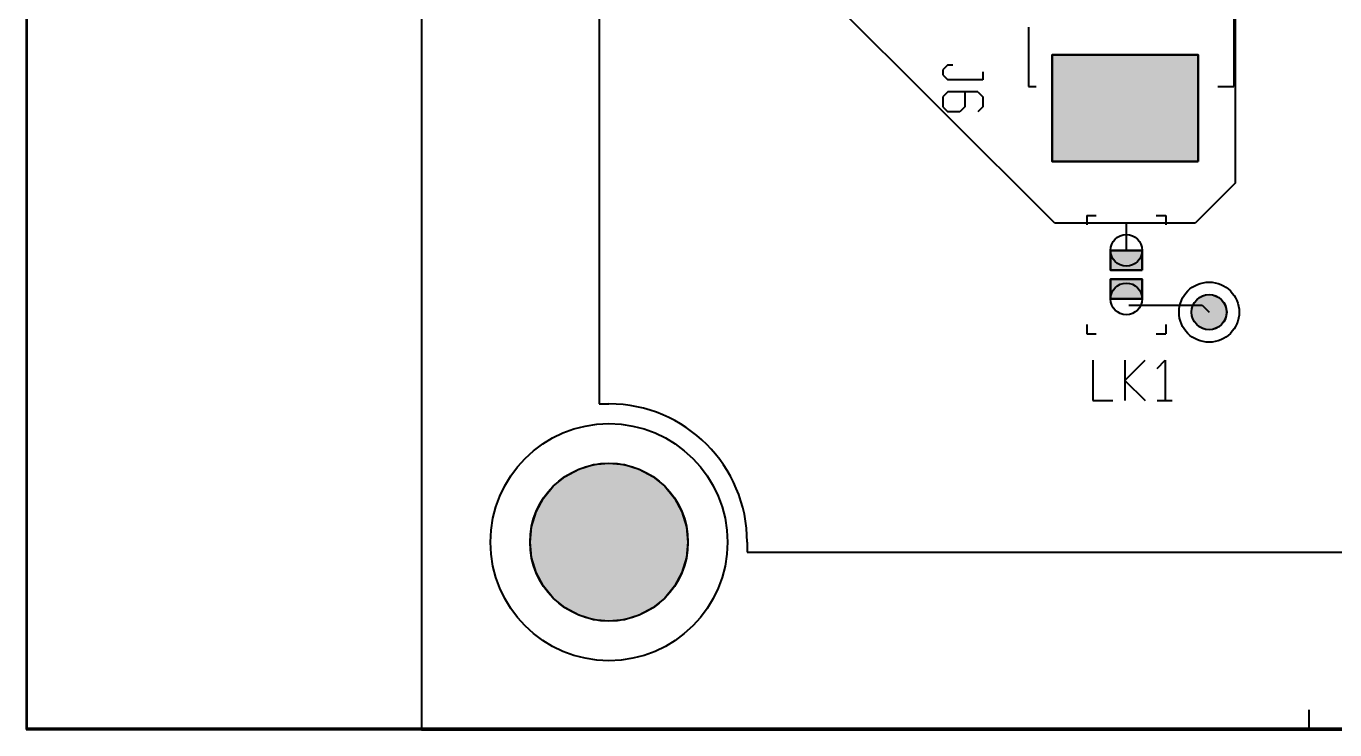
# Model space of a CAD drawing. Header units: millimetres. Extents: x 3 to 68, y 3.3 to 83.4.
# Drawn here: x 2.96 to 36.11, y 3.33 to 21.15 of the extents above; entities that cross this region are included whole.
import ezdxf

# ---------------------------------------------------------------- set-up
doc = ezdxf.new("R2010")
doc.units = ezdxf.units.MM
for name, color, linetype in [('bottom_copper', 7, 'Continuous'), ('bottom_silk', 7, 'Continuous'), ('drill_plated', 7, 'Continuous'), ('outline', 7, 'Continuous'), ('top_copper', 7, 'Continuous'), ('top_silk', 7, 'Continuous')]:
    doc.layers.add(name, color=color, linetype=linetype)

msp = doc.modelspace()

# ---------------------------------------------------------------- hatches: boundary and pattern name
at = {"layer": 'bottom_copper', "lineweight": 40}
for points in [[(33.362, 13.819), (33.337, 13.735), (33.296, 13.659), (33.241, 13.591), (33.173, 13.536), (33.096, 13.495), (33.013, 13.47), (32.926, 13.461), (32.839, 13.47), (32.756, 13.495), (32.679, 13.536), (32.612, 13.591), (32.557, 13.659), (32.516, 13.735), (32.49, 13.819), (32.482, 13.906), (32.49, 13.992), (32.516, 14.076), (32.557, 14.153), (32.612, 14.22), (32.679, 14.275), (32.756, 14.316), (32.839, 14.342), (32.926, 14.35), (33.013, 14.342), (33.096, 14.316), (33.173, 14.275), (33.241, 14.22), (33.296, 14.153), (33.337, 14.076), (33.362, 13.992), (33.371, 13.906), (33.362, 13.819)], [(19.686, 7.694), (19.572, 7.319), (19.387, 6.973), (19.138, 6.67), (18.835, 6.421), (18.489, 6.236), (18.114, 6.122), (17.724, 6.084), (17.334, 6.122), (16.959, 6.236), (16.613, 6.421), (16.31, 6.67), (16.061, 6.973), (15.876, 7.319), (15.762, 7.694), (15.724, 8.084), (15.762, 8.474), (15.876, 8.849), (16.061, 9.195), (16.31, 9.498), (16.613, 9.747), (16.959, 9.932), (17.334, 10.046), (17.724, 10.084), (18.114, 10.046), (18.489, 9.932), (18.835, 9.747), (19.138, 9.498), (19.387, 9.195), (19.572, 8.849), (19.686, 8.474), (19.724, 8.084), (19.686, 7.694)]]:
    msp.add_hatch(color=7, dxfattribs=at).paths.add_polyline_path(points, flags=0)
at = {"layer": 'drill_plated', "lineweight": 40}
for points in [[(33.362, 13.819), (33.337, 13.735), (33.296, 13.659), (33.241, 13.591), (33.173, 13.536), (33.096, 13.495), (33.013, 13.47), (32.926, 13.461), (32.839, 13.47), (32.756, 13.495), (32.679, 13.536), (32.612, 13.591), (32.557, 13.659), (32.516, 13.735), (32.49, 13.819), (32.482, 13.906), (32.49, 13.992), (32.516, 14.076), (32.557, 14.153), (32.612, 14.22), (32.679, 14.275), (32.756, 14.316), (32.839, 14.342), (32.926, 14.35), (33.013, 14.342), (33.096, 14.316), (33.173, 14.275), (33.241, 14.22), (33.296, 14.153), (33.337, 14.076), (33.362, 13.992), (33.371, 13.906), (33.362, 13.819)], [(19.686, 7.694), (19.572, 7.319), (19.387, 6.973), (19.138, 6.67), (18.835, 6.421), (18.489, 6.236), (18.114, 6.122), (17.724, 6.084), (17.334, 6.122), (16.959, 6.236), (16.613, 6.421), (16.31, 6.67), (16.061, 6.973), (15.876, 7.319), (15.762, 7.694), (15.724, 8.084), (15.762, 8.474), (15.876, 8.849), (16.061, 9.195), (16.31, 9.498), (16.613, 9.747), (16.959, 9.932), (17.334, 10.046), (17.724, 10.084), (18.114, 10.046), (18.489, 9.932), (18.835, 9.747), (19.138, 9.498), (19.387, 9.195), (19.572, 8.849), (19.686, 8.474), (19.724, 8.084), (19.686, 7.694)]]:
    msp.add_hatch(color=7, dxfattribs=at).paths.add_polyline_path(points, flags=0)
at = {"layer": 'top_copper', "lineweight": 40}
for points in [[(32.648, 17.72), (28.948, 17.72), (28.948, 20.42), (32.648, 20.42), (32.648, 17.72)], [(31.227, 14.969), (30.427, 14.969), (30.427, 15.469), (31.227, 15.469), (31.227, 14.969)], [(31.227, 14.242), (30.427, 14.242), (30.427, 14.742), (31.227, 14.742), (31.227, 14.242)], [(33.362, 13.819), (33.337, 13.735), (33.296, 13.659), (33.241, 13.591), (33.173, 13.536), (33.096, 13.495), (33.013, 13.47), (32.926, 13.461), (32.839, 13.47), (32.756, 13.495), (32.679, 13.536), (32.612, 13.591), (32.557, 13.659), (32.516, 13.735), (32.49, 13.819), (32.482, 13.906), (32.49, 13.992), (32.516, 14.076), (32.557, 14.153), (32.612, 14.22), (32.679, 14.275), (32.756, 14.316), (32.839, 14.342), (32.926, 14.35), (33.013, 14.342), (33.096, 14.316), (33.173, 14.275), (33.241, 14.22), (33.296, 14.153), (33.337, 14.076), (33.362, 13.992), (33.371, 13.906), (33.362, 13.819)], [(19.686, 7.694), (19.572, 7.319), (19.387, 6.973), (19.138, 6.67), (18.835, 6.421), (18.489, 6.236), (18.114, 6.122), (17.724, 6.084), (17.334, 6.122), (16.959, 6.236), (16.613, 6.421), (16.31, 6.67), (16.061, 6.973), (15.876, 7.319), (15.762, 7.694), (15.724, 8.084), (15.762, 8.474), (15.876, 8.849), (16.061, 9.195), (16.31, 9.498), (16.613, 9.747), (16.959, 9.932), (17.334, 10.046), (17.724, 10.084), (18.114, 10.046), (18.489, 9.932), (18.835, 9.747), (19.138, 9.498), (19.387, 9.195), (19.572, 8.849), (19.686, 8.474), (19.724, 8.084), (19.686, 7.694)]]:
    msp.add_hatch(color=7, dxfattribs=at).paths.add_polyline_path(points, flags=0)

# ---------------------------------------------------------------- linework, layer by layer
at = {"layer": 'bottom_copper', "color": 7, "lineweight": 40}
for points in [[(33.362, 13.819), (33.337, 13.735), (33.296, 13.659), (33.241, 13.591), (33.173, 13.536), (33.096, 13.495), (33.013, 13.47), (32.926, 13.461), (32.839, 13.47), (32.756, 13.495), (32.679, 13.536), (32.612, 13.591), (32.557, 13.659), (32.516, 13.735), (32.49, 13.819), (32.482, 13.906), (32.49, 13.992), (32.516, 14.076), (32.557, 14.153), (32.612, 14.22), (32.679, 14.275), (32.756, 14.316), (32.839, 14.342), (32.926, 14.35), (33.013, 14.342), (33.096, 14.316), (33.173, 14.275), (33.241, 14.22), (33.296, 14.153), (33.337, 14.076), (33.362, 13.992), (33.371, 13.906), (33.362, 13.819)], [(19.686, 7.694), (19.572, 7.319), (19.387, 6.973), (19.138, 6.67), (18.835, 6.421), (18.489, 6.236), (18.114, 6.122), (17.724, 6.084), (17.334, 6.122), (16.959, 6.236), (16.613, 6.421), (16.31, 6.67), (16.061, 6.973), (15.876, 7.319), (15.762, 7.694), (15.724, 8.084), (15.762, 8.474), (15.876, 8.849), (16.061, 9.195), (16.31, 9.498), (16.613, 9.747), (16.959, 9.932), (17.334, 10.046), (17.724, 10.084), (18.114, 10.046), (18.489, 9.932), (18.835, 9.747), (19.138, 9.498), (19.387, 9.195), (19.572, 8.849), (19.686, 8.474), (19.724, 8.084), (19.686, 7.694)]]:
    msp.add_lwpolyline(points, close=True, dxfattribs=at)
for centre, major_axis in [((32.926, 13.906), (0.762, 0)), ((32.926, 13.906), (0.444, 0)), ((17.724, 8.084), (3, 0)), ((17.724, 8.084), (2, 0))]:
    msp.add_ellipse(centre, major_axis=major_axis, ratio=1, dxfattribs=at)
at = {"layer": 'bottom_silk', "color": 7, "lineweight": 40}
for p, q in [((2.974, 83.364), (2.974, 3.364)), ((2.974, 3.364), (67.974, 3.364))]:
    msp.add_line(p, q, dxfattribs=at)
at = {"layer": 'drill_plated', "color": 7, "lineweight": 40}
for points in [[(33.362, 13.819), (33.337, 13.735), (33.296, 13.659), (33.241, 13.591), (33.173, 13.536), (33.096, 13.495), (33.013, 13.47), (32.926, 13.461), (32.839, 13.47), (32.756, 13.495), (32.679, 13.536), (32.612, 13.591), (32.557, 13.659), (32.516, 13.735), (32.49, 13.819), (32.482, 13.906), (32.49, 13.992), (32.516, 14.076), (32.557, 14.153), (32.612, 14.22), (32.679, 14.275), (32.756, 14.316), (32.839, 14.342), (32.926, 14.35), (33.013, 14.342), (33.096, 14.316), (33.173, 14.275), (33.241, 14.22), (33.296, 14.153), (33.337, 14.076), (33.362, 13.992), (33.371, 13.906), (33.362, 13.819)], [(19.686, 7.694), (19.572, 7.319), (19.387, 6.973), (19.138, 6.67), (18.835, 6.421), (18.489, 6.236), (18.114, 6.122), (17.724, 6.084), (17.334, 6.122), (16.959, 6.236), (16.613, 6.421), (16.31, 6.67), (16.061, 6.973), (15.876, 7.319), (15.762, 7.694), (15.724, 8.084), (15.762, 8.474), (15.876, 8.849), (16.061, 9.195), (16.31, 9.498), (16.613, 9.747), (16.959, 9.932), (17.334, 10.046), (17.724, 10.084), (18.114, 10.046), (18.489, 9.932), (18.835, 9.747), (19.138, 9.498), (19.387, 9.195), (19.572, 8.849), (19.686, 8.474), (19.724, 8.084), (19.686, 7.694)]]:
    msp.add_lwpolyline(points, close=True, dxfattribs=at)
for centre, major_axis in [((32.926, 13.906), (0.444, 0)), ((17.724, 8.084), (2, 0))]:
    msp.add_ellipse(centre, major_axis=major_axis, ratio=1, dxfattribs=at)
at = {"layer": 'outline', "color": 7, "lineweight": 40}
for p, q in [((2.974, 3.364), (2.974, 83.364)), ((67.974, 3.364), (2.974, 3.364))]:
    msp.add_line(p, q, dxfattribs=at)
at = {"layer": 'top_copper', "color": 7, "lineweight": 40}
for p, q in [((33.586, 53.494), (33.586, 17.172)), ((29.014, 16.156), (18.6, 26.57)), ((28.948, 20.42), (28.948, 17.72)), ((32.648, 20.42), (28.948, 20.42)), ((32.648, 17.72), (32.648, 20.42)), ((28.948, 17.72), (32.648, 17.72)), ((33.586, 17.172), (32.57, 16.156)), ((32.57, 16.156), (29.014, 16.156)), ((30.827, 16.156), (30.827, 15.469)), ((30.427, 15.469), (30.427, 14.969)), ((31.227, 15.469), (30.427, 15.469)), ((31.227, 14.969), (31.227, 15.469)), ((30.427, 14.969), (31.227, 14.969)), ((30.427, 14.742), (30.427, 14.242)), ((31.227, 14.742), (30.427, 14.742)), ((31.227, 14.242), (31.227, 14.742)), ((30.427, 14.242), (31.227, 14.242)), ((30.894, 14.083), (32.748, 14.083)), ((32.748, 14.083), (32.926, 13.906))]:
    msp.add_line(p, q, dxfattribs=at)
for points in [[(32.648, 17.72), (28.948, 17.72), (28.948, 20.42), (32.648, 20.42), (32.648, 17.72)], [(31.227, 14.969), (30.427, 14.969), (30.427, 15.469), (31.227, 15.469), (31.227, 14.969)], [(31.227, 14.242), (30.427, 14.242), (30.427, 14.742), (31.227, 14.742), (31.227, 14.242)], [(33.362, 13.819), (33.337, 13.735), (33.296, 13.659), (33.241, 13.591), (33.173, 13.536), (33.096, 13.495), (33.013, 13.47), (32.926, 13.461), (32.839, 13.47), (32.756, 13.495), (32.679, 13.536), (32.612, 13.591), (32.557, 13.659), (32.516, 13.735), (32.49, 13.819), (32.482, 13.906), (32.49, 13.992), (32.516, 14.076), (32.557, 14.153), (32.612, 14.22), (32.679, 14.275), (32.756, 14.316), (32.839, 14.342), (32.926, 14.35), (33.013, 14.342), (33.096, 14.316), (33.173, 14.275), (33.241, 14.22), (33.296, 14.153), (33.337, 14.076), (33.362, 13.992), (33.371, 13.906), (33.362, 13.819)], [(19.686, 7.694), (19.572, 7.319), (19.387, 6.973), (19.138, 6.67), (18.835, 6.421), (18.489, 6.236), (18.114, 6.122), (17.724, 6.084), (17.334, 6.122), (16.959, 6.236), (16.613, 6.421), (16.31, 6.67), (16.061, 6.973), (15.876, 7.319), (15.762, 7.694), (15.724, 8.084), (15.762, 8.474), (15.876, 8.849), (16.061, 9.195), (16.31, 9.498), (16.613, 9.747), (16.959, 9.932), (17.334, 10.046), (17.724, 10.084), (18.114, 10.046), (18.489, 9.932), (18.835, 9.747), (19.138, 9.498), (19.387, 9.195), (19.572, 8.849), (19.686, 8.474), (19.724, 8.084), (19.686, 7.694)]]:
    msp.add_lwpolyline(points, close=True, dxfattribs=at)
for centre, major_axis in [((30.827, 15.469), (0.4, 0)), ((30.827, 14.242), (0.4, 0)), ((32.926, 13.906), (0.762, 0)), ((32.926, 13.906), (0.444, 0)), ((17.724, 8.084), (3, 0)), ((17.724, 8.084), (2, 0))]:
    msp.add_ellipse(centre, major_axis=major_axis, ratio=1, dxfattribs=at)
at = {"layer": 'top_silk', "color": 7, "lineweight": 40}
for p, q in [((2.96, 83.34), (2.96, 3.34)), ((2.96, 83.34), (2.96, 3.34)), ((12.974, 83.334), (12.974, 3.334)), ((17.474, 75.084), (17.474, 11.584)), ((33.548, 35.22), (33.548, 19.62)), ((28.348, 21.12), (28.348, 19.62)), ((26.305, 20.17), (26.178, 20.043)), ((26.178, 20.043), (26.178, 19.916)), ((26.178, 19.916), (26.305, 19.789)), ((26.305, 20.17), (26.432, 20.17)), ((27.194, 19.992), (27.194, 19.789)), ((27.194, 19.789), (26.305, 19.789)), ((28.348, 19.62), (28.548, 19.62)), ((33.148, 19.62), (33.548, 19.62)), ((26.305, 19.484), (26.178, 19.357)), ((26.178, 19.357), (26.178, 19.103)), ((27.067, 19.484), (26.305, 19.484)), ((26.737, 19.484), (26.737, 19.103)), ((27.067, 19.484), (27.194, 19.357)), ((27.194, 19.357), (27.194, 19.103)), ((26.178, 19.103), (26.305, 18.976)), ((26.61, 18.976), (26.305, 18.976)), ((26.737, 19.103), (26.61, 18.976)), ((27.194, 19.103), (27.067, 18.976)), ((29.827, 16.355), (29.827, 16.115)), ((29.827, 16.355), (30.067, 16.355)), ((31.587, 16.355), (31.827, 16.355)), ((31.827, 16.355), (31.827, 16.115)), ((29.827, 13.595), (29.827, 13.355)), ((31.827, 13.595), (31.827, 13.355)), ((29.827, 13.355), (30.067, 13.355)), ((31.587, 13.355), (31.827, 13.355)), ((29.981, 12.687), (29.981, 11.671)), ((30.794, 12.687), (30.794, 11.671)), ((30.794, 12.179), (31.302, 12.687)), ((31.607, 12.484), (31.81, 12.687)), ((31.81, 12.687), (31.81, 11.671)), ((30.794, 12.179), (31.302, 11.671)), ((29.981, 11.671), (30.489, 11.671)), ((31.607, 11.671), (31.988, 11.671)), ((17.474, 11.584), (17.724, 11.584)), ((21.224, 8.084), (21.224, 7.834)), ((21.224, 7.834), (59.724, 7.834)), ((35.46, 3.34), (35.46, 3.84)), ((2.96, 3.34), (67.96, 3.34)), ((2.96, 3.34), (67.96, 3.34)), ((12.974, 3.334), (67.974, 3.334))]:
    msp.add_line(p, q, dxfattribs=at)
msp.add_ellipse((17.724, 8.084), major_axis=(3.5, 0), ratio=1, start_param=0, end_param=1.570796, dxfattribs=at)

doc.saveas('drawing.dxf')
